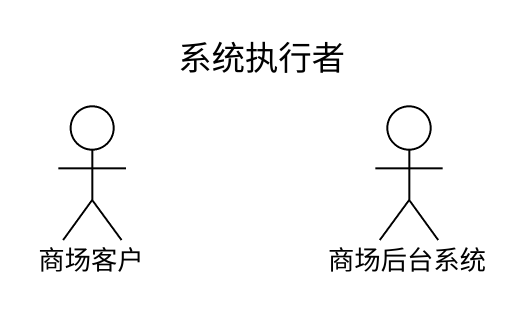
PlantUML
@startuml
title 系统执行者
actor 商场客户
actor 商场后台系统
@enduml
